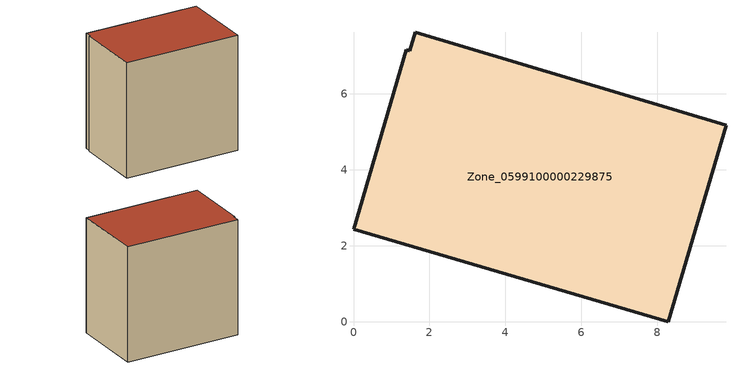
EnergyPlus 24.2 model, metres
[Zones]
Zone_0599100000229875
 floor ground (C_G): 1.48,7.14 1.62,7.63 9.81,5.18 8.29,0 0,2.43 1.4,7.16 z0
 wall outside (C_F): 8.29,0 9.81,5.18 1.62,7.63 1.48,7.14 1.4,7.16 0,2.43 8.29,0 z0:8.48
 roof outside (C_R): 1.62,7.63 1.48,7.14 1.4,7.16 0,2.43 8.29,0 9.81,5.18 z8.48
[BUILDING]
Pand.0599100000229875: North Axis=0; Terrain=City; Loads Convergence Tolerance Value=0.04; Temperature Convergence Tolerance Value=0.4; Solar Distribution=FullExterior; Maximum Number of Warmup Days=25; Minimum Number of Warmup Days=1
[Site:Location]
Rotterdam.The.Hague.AP_ZH_NLD Design_Conditions: Latitude=51.96; Longitude=4.45; Time Zone=1; Elevation=-4.5
[SITE:GROUNDTEMPERATURE:BUILDINGSURFACE]
18, 18, 18, 18, 18, 18, 18, 18, 18, 18, 18, 18
[MATERIAL] Thermal Absorptance=0.9; Solar Absorptance=0.7; Visible Absorptance=0.7
Name | Roughness | Thickness | Conductivity | Density | Specific Heat
G.TI.1975-1991 | MediumSmooth | 0.15 | 0.288461 | 540 | 1210
F.TI.1975-1991 | Rough | 0.3 | 0.230769 | 1920 | 840
R.TI.1975-1991 | MediumRough | 0.2 | 0.153846 | 1500 | 1000
[CONSTRUCTION]
C_G: G.TI.1975-1991
C_F: F.TI.1975-1991
C_R: R.TI.1975-1991
[ZONE]
Zone_0599100000229875: Type=1; Multiplier=1; Ceiling Height=Autocalculate; Volume=Autocalculate; Floor Area=autocalculate; Part of Total Floor Area=Yes
[ZONEINFILTRATION:DESIGNFLOWRATE]
Infil_Zone_0599100000229875: Zone or ZoneList or Space or SpaceList=Zone_0599100000229875; Schedule=AlwaysOn; Design Flow Rate Calculation Method=Flow/Area; Flow Rate per Floor Area=0.003; Constant Term Coefficient=1; Temperature Term Coefficient=0; Velocity Term Coefficient=0; Velocity Squared Term Coefficient=0
[HVACTEMPLATE:ZONE:IDEALLOADSAIRSYSTEM]
Zone_0599100000229875: Maximum Heating Supply Air Temperature=50; Minimum Cooling Supply Air Temperature=13; Maximum Heating Supply Air Humidity Ratio=0.0156; Minimum Cooling Supply Air Humidity Ratio=0.0077; Heating Limit=NoLimit; Cooling Limit=NoLimit; Dehumidification Control Type=ConstantSensibleHeatRatio; Cooling Sensible Heat Ratio=0.7; Dehumidification Setpoint=60; Humidification Control Type=None; Humidification Setpoint=30; Outdoor Air Method=None; Outdoor Air Flow Rate per Person=0.00944; Outdoor Air Flow Rate per Zone Floor Area=0; Outdoor Air Flow Rate per Zone=0; Demand Controlled Ventilation Type=None; Outdoor Air Economizer Type=NoEconomizer; Heat Recovery Type=None; Sensible Heat Recovery Effectiveness=0.7; Latent Heat Recovery Effectiveness=0.65
[ZONECONTROL:THERMOSTAT]
ThermostatControl_Zone_0599100000229875: Zone or ZoneList=Zone_0599100000229875; Control Type Schedule=DualSetpointControlType; Control 1=Thermostat_Zone_0599100000229875; Temperature Difference Between Cutout And Setpoint=0
[THERMOSTATSETPOINT:DUALSETPOINT]
Thermostat_Zone_0599100000229875: Heating Setpoint Temperature Schedule=HeatingSetpoint_Zone_0599100000229875; Cooling Setpoint Temperature Schedule=CoolingSetpoint_Zone_0599100000229875
[SCHEDULE:COMPACT]
HeatingSetpoint_Zone_0599100000229875: Through: 12/31, For: AllDays, Until: 24:00, 21
CoolingSetpoint_Zone_0599100000229875: Through: 12/31, For: AllDays, Until: 24:00, 24
DualSetpointControlType: Through: 12/31, For: AllDays, Until: 24:00, 4
AlwaysOn: Through: 12/31, For: AllDays, Until: 24:00, 1
